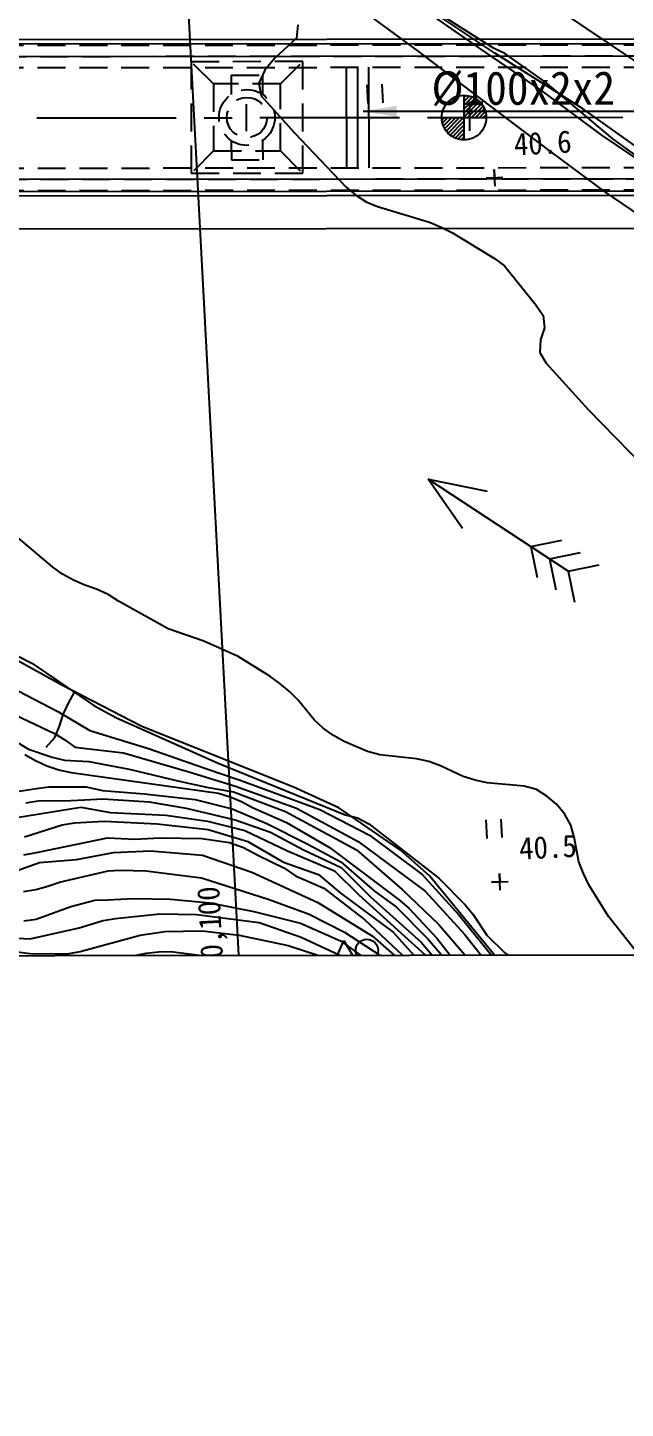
# Model space of a CAD drawing. Header units: millimetres. Extents: x 4198 to 4994, y 1103 to 1810.
# Drawn here: x 4503.1 to 4556.7, y 1363.4 to 1487 of the extents above; entities that cross this region are included whole.
import ezdxf
from ezdxf.enums import TextEntityAlignment as Align
from ezdxf.xclip import XClip

# ---------------------------------------------------------------- set-up
doc = ezdxf.new("R2010")
doc.units = ezdxf.units.MM
doc.header["$LTSCALE"] = 10
doc.header["$MEASUREMENT"] = 0
doc.header["$XCLIPFRAME"] = 2
for name, pattern in [('CENTER', [2, 1.25, -0.25, 0.25, -0.25]), ('DASHED2', [0.375, 0.25, -0.125]), ('HIDDEN', [0.375, 0.25, -0.125])]:
    doc.linetypes.add(name, pattern=pattern)
for name, color, linetype in [('TN-CABL', 4, 'Continuous'), ('TZ-BASE', 253, 'Continuous'), ('TZ-CABL', 4, 'Continuous')]:
    doc.layers.add(name, color=color, linetype=linetype)
doc.layers.add('TX-PAPR', color=2, linetype='Continuous', plot=False)
doc.styles.add('GHS', font='GulimChe.ttf')
doc.styles.add('GUL', font='GulimChe.ttf')
doc.styles.get("Standard").update_dxf_attribs({"font": 'GulimChe.ttf'})
doc.linetypes.add('ZIGZAG', pattern='A,0.0001,-0.2,[131,ltypeshp.shx,S=0.2,R=0,X=-0.2,Y=0],-0.4,[131,ltypeshp.shx,S=0.2,R=180,X=0.2,Y=0],-0.2', length=0.8001)
doc.dimstyles.get("Standard").update_dxf_attribs({"dimtxt": 0.18, "dimasz": 0.18, "dimexe": 0.18, "dimexo": 0.0625, "dimgap": 0.09, "dimtad": 0, "dimtih": 1, "dimtoh": 1, "dimdec": 4, "dimzin": 0, "dimdsep": 46, "dimtxsty": 'Standard', "dimcen": 0.09, "dimadec": 0, "dimazin": 0, "dimtfac": 1, "dimtdec": 4, "dimtofl": 0, "dimtmove": 0, "dimatfit": 3, "dimfxl": 0, "dimtolj": 1, "dimtzin": 0, "dimarcsym": 0})

# ---------------------------------------------------------------- blocks, each defined once
blk = doc.blocks.new('JD-SDGGD6G')
at = {"layer": 'TZ-BASE'}
for p, q in [((227.79, 141.33), (246.38, -208.53)), ((282.42, 0.17, 41.99), (250.92, 21.36, 41.99)), ((249.62, 10.39, 41.36), (255.32, 6.22, 41.36)), ((260.78, 6.51, 41.01), (254.6, 10.84, 41.01)), ((262.23, 5.99, 41.03), (255.62, 10.41, 41.03)), ((262.1, 6.44, 40.99), (257.4, 9.44, 40.99)), ((244.6, 8.54, 39.99), (244.46, 7.33, 39.99)), ((200.08, 7.2), (279.98, 7.28)), ((200.08, 6.8), (279.98, 6.88)), ((244.46, 7.33, 39.99), (242.5, 5.51, 39.99)), ((255.32, 6.22, 41.36), (260.8, 2.02, 41.36)), ((266.41, 2.64, 41.01), (260.78, 6.51, 41.01)), ((263.12, 5.97, 40.99), (262.1, 6.44, 40.99)), ((242.5, 5.51, 39.99), (241.62, 4.47, 39.99)), ((270.08, 1.03, 41.03), (262.23, 5.99, 41.03)), ((266.76, 3.4, 40.99), (263.12, 5.97, 40.99)), ((241.62, 4.47, 39.99), (241.11, 3.3, 39.99)), ((241.11, 3.3, 39.99), (241.3, 2.19, 39.99)), ((250.9, 1.49, 41.35), (250.81, 3.16, 41.35)), ((252.12, 3.21, 41.35), (252.21, 1.56, 41.35)), ((271.82, -1.34, 41.01), (266.41, 2.64, 41.01)), ((272.8, -1.66, 40.99), (266.76, 3.4, 40.99)), ((240, -0.98), (240, 1.42)), ((241.3, 2.19, 39.99), (244.3, -1.13, 39.99)), ((259.46, 2.23), (259.47, -1.77)), ((259.47, 2.03), (259.66, 2.22)), ((259.47, 1.67), (259.96, 2.17)), ((259.47, 1.32), (260.22, 2.08)), ((259.47, 0.97), (260.46, 1.96)), ((259.47, 0.61), (260.67, 1.82)), ((259.47, 0.26), (260.86, 1.66)), ((259.79, 0.23), (261.03, 1.47)), ((260, -0.96), (260, 1.44)), ((260.14, 0.23), (261.18, 1.26)), ((260.8, 2.02, 41.36), (267.29, -2.87, 41.36)), ((257.47, 0.23), (261.47, 0.23)), ((257.48, 0.03), (257.67, 0.23)), ((257.53, -0.27), (258.02, 0.23)), ((257.62, -0.53), (258.37, 0.23)), ((257.73, -0.77), (258.73, 0.23)), ((257.87, -0.98), (259.08, 0.23)), ((258.04, -1.17), (259.44, 0.23)), ((260.5, 0.23), (261.3, 1.03)), ((260.85, 0.23), (261.39, 0.77)), ((261.2, 0.23), (261.45, 0.48)), ((277.59, -4.29, 41.03), (270.08, 1.03, 41.03)), ((244.3, -1.13, 39.99), (248.91, -6, 39.99)), ((258.22, -1.34), (259.47, -0.09)), ((258.43, -1.48), (259.47, -0.45)), ((258.67, -1.61), (259.47, -0.8)), ((258.93, -1.7), (259.47, -1.16)), ((259.22, -1.76), (259.47, -1.51)), ((278.21, -5.67, 41.01), (271.82, -1.34, 41.01)), ((276.45, -4.3, 40.99), (272.8, -1.66, 40.99)), ((267.29, -2.87, 41.36), (272.12, -6.46, 41.36)), ((262.25, -5.9, 40.59), (262.17, -4.41, 40.59)), ((262.17, -4.41, 40.59), (262.21, -5.16, 40.59)), ((248.91, -6, 39.99), (249.77, -6.72, 39.99)), ((261.46, -5.19, 40.59), (262.96, -5.12, 40.59)), ((262.21, -5.16, 40.59), (261.46, -5.19, 40.59)), ((200.09, -6.4), (279.99, -6.32)), ((200.09, -6.8), (279.99, -6.72)), ((249.77, -6.72, 39.99), (250.71, -7.3, 39.99)), ((250.71, -7.3, 39.99), (251.73, -7.74, 39.99)), ((272.12, -6.46, 41.36), (278.8, -10.99, 41.36)), ((251.73, -7.74, 39.99), (256.37, -9.15, 39.99)), ((0.01, -9.93), (699.47, -9.28)), ((256.37, -9.15, 39.99), (257.42, -9.59, 39.99)), ((257.42, -9.59, 39.99), (258.44, -10.09, 39.99)), ((258.44, -10.09, 39.99), (262.2, -12.4, 39.99)), ((262.2, -12.4, 39.99), (263.1, -13.05, 39.99)), ((263.1, -13.05, 39.99), (265.91, -16.55, 39.99)), ((265.91, -16.55, 39.99), (266.55, -17.49, 39.99)), ((266.55, -17.49, 39.99), (266.67, -18.6, 39.99)), ((266.31, -19.66, 39.99), (266.27, -20.8, 39.99)), ((266.67, -18.6, 39.99), (266.31, -19.66, 39.99)), ((266.27, -20.8, 39.99), (266.84, -21.77, 39.99)), ((266.84, -21.77, 39.99), (270.58, -25.92, 39.99)), ((270.58, -25.92, 39.99), (283.9, -39.54, 39.99)), ((256.27, -32.14), (261.55, -33.22)), ((259.35, -36.56), (256.27, -32.14)), ((268.81, -40.38), (256.27, -32.14)), ((222.61, -40.01, 40.99), (219.16, -37.08, 40.99)), ((265.47, -38.18), (268.24, -37.61)), ((265.47, -38.18), (266.04, -40.95)), ((267.14, -39.28), (269.91, -38.71)), ((267.14, -39.28), (267.71, -42.05)), ((223.52, -40.66, 40.99), (222.61, -40.01, 40.99)), ((224.49, -41.2, 40.99), (223.52, -40.66, 40.99)), ((268.81, -40.38), (271.58, -39.81)), ((268.81, -40.38), (269.38, -43.15)), ((225.51, -41.64, 40.99), (224.49, -41.2, 40.99)), ((226.57, -42, 40.99), (225.51, -41.64, 40.99)), ((227.59, -42.47, 40.99), (226.57, -42, 40.99)), ((228.53, -43.08, 40.99), (227.59, -42.47, 40.99)), ((232.98, -45.56, 40.99), (228.53, -43.08, 40.99)), ((202.49, -45.27, 42.99), (222.79, -54.92, 42.99)), ((213.72, -45.03, 40.99), (220.76, -48.61, 40.99)), ((236.16, -46.64, 40.99), (232.98, -45.56, 40.99)), ((223.46, -50.6, 40.99), (216.79, -46.91, 40.99)), ((239.25, -48.02, 40.99), (236.16, -46.64, 40.99)), ((242.07, -49.79, 40.99), (239.25, -48.02, 40.99)), ((220.76, -48.61, 40.99), (226.32, -52.4, 40.99)), ((218.1, -50.34, 41.99), (223.1, -52.94, 41.99)), ((230.61, -54.29, 40.99), (223.46, -50.6, 40.99)), ((242.97, -50.44, 40.99), (242.07, -49.79, 40.99)), ((243.83, -51.16, 40.99), (242.97, -50.44, 40.99)), ((224.04, -52.19, 44.99), (224.59, -51.22, 44.99)), ((244.62, -51.95, 40.99), (243.83, -51.16, 40.99)), ((214.79, -52.89, 43.99), (220.47, -56.33, 43.99)), ((223.1, -52.94, 41.99), (225.96, -54.64, 41.99)), ((223.57, -53.21, 44.99), (224.04, -52.19, 44.99)), ((226.32, -52.4, 40.99), (228.28, -53.49, 40.99)), ((246.04, -53.69, 40.99), (244.62, -51.95, 40.99)), ((222.82, -55.29, 44.99), (223.25, -54.27, 44.99)), ((223.25, -54.27, 44.99), (223.57, -53.21, 44.99)), ((228.28, -53.49, 40.99), (237.44, -57.57, 40.99)), ((244.15, -59.71, 40.99), (230.61, -54.29, 40.99)), ((246.87, -54.45, 40.99), (246.04, -53.69, 40.99)), ((222.06, -56.15, 44.99), (222.82, -55.29, 44.99)), ((222.79, -54.92, 42.99), (223.73, -55.5, 42.99)), ((223.73, -55.5, 42.99), (224.63, -56.15, 42.99)), ((225.96, -54.64, 41.99), (231.22, -56.27, 41.99)), ((247.77, -55.1, 40.99), (246.87, -54.45, 40.99)), ((248.75, -55.64, 40.99), (247.77, -55.1, 40.99)), ((220.13, -56.8, 44.99), (221.1, -57.34, 44.99)), ((220.47, -56.33, 43.99), (222.58, -57.05, 43.99)), ((224.63, -56.15, 42.99), (228.97, -56.64, 42.99)), ((228.97, -56.64, 42.99), (234.83, -58.34, 42.99)), ((231.22, -56.27, 41.99), (236.26, -58.01, 41.99)), ((250.82, -56.54, 40.99), (248.75, -55.64, 40.99)), ((251.92, -56.83, 40.99), (250.82, -56.54, 40.99)), ((255.22, -57.18, 40.99), (251.92, -56.83, 40.99)), ((221.1, -57.34, 44.99), (222.12, -57.81, 44.99)), ((222.12, -57.81, 44.99), (223.18, -58.17, 44.99)), ((222.58, -57.05, 43.99), (223.68, -57.3, 43.99)), ((223.68, -57.3, 43.99), (225.88, -57.43, 43.99)), ((225.88, -57.43, 43.99), (229.47, -58.12, 43.99)), ((236.26, -58.01, 41.99), (239.41, -59.1, 41.99)), ((237.44, -57.57, 40.99), (248.83, -62.19, 40.99)), ((256.32, -57.43, 40.99), (255.22, -57.18, 40.99)), ((257.37, -57.83, 40.99), (256.32, -57.43, 40.99)), ((259.41, -58.77, 40.99), (257.37, -57.83, 40.99)), ((699.47, -58.63), (0.09, -95.79)), ((223.18, -58.17, 44.99), (224.28, -58.42, 44.99)), ((224.28, -58.42, 44.99), (237.47, -60.26, 44.99)), ((229.47, -58.12, 43.99), (233.85, -59.15, 43.99)), ((233.85, -59.15, 43.99), (236.56, -59.76, 43.99)), ((234.83, -58.34, 42.99), (239.02, -59.63, 42.99)), ((239.41, -59.1, 41.99), (246.55, -61.74, 41.99)), ((260.47, -59.09, 40.99), (259.41, -58.77, 40.99)), ((261.56, -59.34, 40.99), (260.47, -59.09, 40.99)), ((264.87, -59.65, 40.99), (261.56, -59.34, 40.99)), ((218.86, -60.2, 45.99), (221.18, -59.84, 45.99)), ((221.18, -59.84, 45.99), (222.29, -59.69, 45.99)), ((222.29, -59.69, 45.99), (225.64, -59.71, 45.99)), ((225.64, -59.71, 45.99), (227.09, -60.01, 45.99)), ((227.09, -60.01, 45.99), (230.82, -60.31, 45.99)), ((230.82, -60.31, 45.99), (235.38, -60.83, 45.99)), ((236.56, -59.76, 43.99), (238.84, -60.14, 43.99)), ((237.47, -60.26, 44.99), (238.53, -60.58, 44.99)), ((238.53, -60.58, 44.99), (239.55, -61.01, 44.99)), ((238.84, -60.14, 43.99), (243.47, -61.91, 43.99)), ((239.02, -59.63, 42.99), (244.48, -61.6, 42.99)), ((248.25, -61.59, 40.99), (244.15, -59.71, 40.99)), ((265.96, -59.94, 40.99), (264.87, -59.65, 40.99)), ((266.9, -60.52, 40.99), (265.96, -59.94, 40.99)), ((267.77, -61.24, 40.99), (266.9, -60.52, 40.99)), ((218.49, -62.6, 47.99), (225.15, -61.53, 47.99)), ((220.23, -61.14, 46.99), (221.33, -60.95, 46.99)), ((221.33, -60.95, 46.99), (224.26, -60.91, 46.99)), ((224.26, -60.91, 46.99), (225.49, -60.85, 46.99)), ((225.15, -61.53, 47.99), (227.82, -61.98, 47.99)), ((225.49, -60.85, 46.99), (227.13, -60.76, 46.99)), ((227.13, -60.76, 46.99), (231.27, -61.05, 46.99)), ((231.27, -61.05, 46.99), (234.6, -61.62, 46.99)), ((234.6, -61.62, 46.99), (238.98, -62.65, 46.99)), ((235.38, -60.83, 45.99), (238.72, -61.66, 45.99)), ((238.72, -61.66, 45.99), (241.88, -63, 45.99)), ((239.55, -61.01, 44.99), (240.53, -61.56, 44.99)), ((240.53, -61.56, 44.99), (243.58, -62.89, 44.99)), ((244.48, -61.6, 42.99), (250, -64.58, 42.99)), ((246.55, -61.74, 41.99), (251, -64.02, 41.99)), ((253.78, -65.38, 40.99), (248.25, -61.59, 40.99)), ((268.48, -62.11, 40.99), (267.77, -61.24, 40.99)), ((223.48, -63.11, 48.99), (224.59, -62.92, 48.99)), ((224.59, -62.92, 48.99), (227.24, -62.77, 48.99)), ((227.24, -62.77, 48.99), (231.99, -63.02, 48.99)), ((227.82, -61.98, 47.99), (232.77, -62.22, 47.99)), ((231.99, -63.02, 48.99), (236.55, -63.53, 48.99)), ((232.77, -62.22, 47.99), (236.51, -62.78, 47.99)), ((236.51, -62.78, 47.99), (239.85, -63.61, 47.99)), ((238.98, -62.65, 46.99), (242.13, -63.74, 46.99)), ((241.88, -63, 45.99), (245.48, -64.82, 45.99)), ((243.47, -61.91, 43.99), (249.83, -65.34, 43.99)), ((243.58, -62.89, 44.99), (247.42, -65.13, 44.99)), ((248.83, -62.19, 40.99), (249.92, -62.48, 40.99)), ((249.92, -62.48, 40.99), (250.94, -63.02, 40.99)), ((250.94, -63.02, 40.99), (257.21, -67.87, 40.99)), ((261.55, -64.31, 41.35), (261.46, -62.64, 41.35)), ((262.77, -62.59, 41.35), (262.86, -64.24, 41.35)), ((269.04, -63.12, 40.99), (268.48, -62.11, 40.99)), ((220.1, -64.16, 48.99), (223.48, -63.11, 48.99)), ((221.17, -65.58, 49.99), (227.53, -64.26, 49.99)), ((227.53, -64.26, 49.99), (230, -64.38, 49.99)), ((230, -64.38, 49.99), (232.26, -64.26, 49.99)), ((232.26, -64.26, 49.99), (235.98, -64.32, 49.99)), ((236.55, -63.53, 48.99), (240.11, -64.6, 48.99)), ((239.85, -63.61, 47.99), (243.66, -65.42, 47.99)), ((242.13, -63.74, 46.99), (245.1, -65.34, 46.99)), ((251, -64.02, 41.99), (255.72, -67.55, 41.99)), ((269.34, -64.19, 40.99), (269.04, -63.12, 40.99)), ((269.76, -66.41, 40.99), (269.34, -64.19, 40.99)), ((228.09, -65.59, 50.99), (231.4, -65.42, 50.99)), ((231.4, -65.42, 50.99), (236.06, -65.82, 50.99)), ((235.98, -64.32, 49.99), (238.47, -64.69, 49.99)), ((238.47, -64.69, 49.99), (239.73, -65.13, 49.99)), ((239.73, -65.13, 49.99), (241, -65.81, 49.99)), ((240.11, -64.6, 48.99), (243.3, -66.45, 48.99)), ((243.66, -65.42, 47.99), (247.87, -67.21, 47.99)), ((245.1, -65.34, 46.99), (248.48, -66.93, 46.99)), ((245.48, -64.82, 45.99), (248.45, -66.42, 45.99)), ((247.42, -65.13, 44.99), (253.69, -69.83, 44.99)), ((249.83, -65.34, 43.99), (253.94, -68.9, 43.99)), ((250, -64.58, 42.99), (256, -69.04, 42.99)), ((256.37, -67.66, 40.99), (253.78, -65.38, 40.99)), ((219.36, -67.23, 50.99), (221.44, -66.47, 50.99)), ((220.06, -65.77, 49.99), (221.17, -65.58, 49.99)), ((221.44, -66.47, 50.99), (224.76, -66.2, 50.99)), ((224.76, -66.2, 50.99), (228.09, -65.59, 50.99)), ((236.06, -65.82, 50.99), (240.46, -67.35, 50.99)), ((241, -65.81, 49.99), (243.33, -66.95, 49.99)), ((243.3, -66.45, 48.99), (246.45, -67.54, 48.99)), ((248.45, -66.42, 45.99), (251.47, -69.03, 45.99)), ((270.17, -67.46, 40.99), (269.76, -66.41, 40.99)), ((223.23, -68.22, 51.99), (227.6, -67.23, 51.99)), ((227.6, -67.23, 51.99), (228.71, -67.15, 51.99)), ((228.71, -67.15, 51.99), (230.99, -67.22, 51.99)), ((230.99, -67.22, 51.99), (235.96, -67.84, 51.99)), ((235.96, -67.84, 51.99), (242.03, -69.78, 51.99)), ((240.46, -67.35, 50.99), (246.38, -70.06, 50.99)), ((243.33, -66.95, 49.99), (244.39, -67.65, 49.99)), ((244.39, -67.65, 49.99), (246.93, -68.77, 49.99)), ((246.45, -67.54, 48.99), (248.39, -69.19, 48.99)), ((247.87, -67.21, 47.99), (250.05, -69.36, 47.99)), ((248.48, -66.93, 46.99), (251.09, -69.55, 46.99)), ((255.72, -67.55, 41.99), (259, -71.15, 41.99)), ((267.83, -81.63, 40.99), (256.37, -67.66, 40.99)), ((257.21, -67.87, 40.99), (259.57, -70.25, 40.99)), ((262.72, -68.95, 40.44), (262.64, -67.46, 40.44)), ((262.64, -67.46, 40.44), (262.68, -68.2, 40.44)), ((270.66, -68.46, 40.99), (270.17, -67.46, 40.99)), ((220.01, -69.08, 51.99), (221.11, -68.89, 51.99)), ((221.11, -68.89, 51.99), (222.19, -68.59, 51.99)), ((222.19, -68.59, 51.99), (223.23, -68.22, 51.99)), ((246.93, -68.77, 49.99), (250.58, -71.59, 49.99)), ((248.39, -69.19, 48.99), (253.12, -72.72, 48.99)), ((251.47, -69.03, 45.99), (253.41, -70.44, 45.99)), ((253.94, -68.9, 43.99), (257.19, -72, 43.99)), ((256, -69.04, 42.99), (259.51, -72.88, 42.99)), ((261.93, -68.24, 40.44), (263.43, -68.16, 40.44)), ((262.68, -68.2, 40.44), (261.93, -68.24, 40.44)), ((272.42, -71.31, 40.99), (270.66, -68.46, 40.99)), ((221.15, -71.54, 52.99), (224.27, -70.42, 52.99)), ((224.27, -70.42, 52.99), (226.42, -69.85, 52.99)), ((226.42, -69.85, 52.99), (227.53, -69.81, 52.99)), ((227.53, -69.81, 52.99), (229.88, -69.68, 52.99)), ((229.88, -69.68, 52.99), (233.18, -69.76, 52.99)), ((233.18, -69.76, 52.99), (236.7, -70.07, 52.99)), ((236.7, -70.07, 52.99), (240.66, -70.87, 52.99)), ((242.03, -69.78, 51.99), (245.61, -71.1, 51.99)), ((246.38, -70.06, 50.99), (251.27, -73.07, 50.99)), ((250.05, -69.36, 47.99), (256.34, -75.06, 47.99)), ((251.09, -69.55, 46.99), (255.64, -73.59, 46.99)), ((253.41, -70.44, 45.99), (256.24, -73.31, 45.99)), ((253.69, -69.83, 44.99), (254.55, -70.59, 44.99)), ((259.57, -70.25, 40.99), (260.28, -71.12, 40.99)), ((220.04, -71.7, 52.99), (221.15, -71.54, 52.99)), ((224.99, -72.31, 53.99), (227.15, -71.67, 53.99)), ((227.15, -71.67, 53.99), (228.26, -71.48, 53.99)), ((228.26, -71.48, 53.99), (232.22, -71.06, 53.99)), ((232.22, -71.06, 53.99), (235.52, -71.14, 53.99)), ((235.52, -71.14, 53.99), (241.12, -71.85, 53.99)), ((240.66, -70.87, 52.99), (244.83, -71.9, 52.99)), ((245.61, -71.1, 51.99), (248.78, -72.7, 51.99)), ((250.58, -71.59, 49.99), (258.05, -78.6, 49.99)), ((254.55, -70.59, 44.99), (257.05, -73.26, 44.99)), ((259, -71.15, 41.99), (262.53, -75.49, 41.99)), ((260.28, -71.12, 40.99), (261.52, -72.99, 40.99)), ((275.9, -75.71, 40.99), (272.42, -71.31, 40.99)), ((220.62, -73.3, 53.99), (224.99, -72.31, 53.99)), ((230.46, -72.98, 54.99), (232.68, -72.64, 54.99)), ((232.68, -72.64, 54.99), (236.03, -72.58, 54.99)), ((236.03, -72.58, 54.99), (239.33, -72.97, 54.99)), ((241.12, -71.85, 53.99), (244.9, -73.16, 53.99)), ((244.83, -71.9, 52.99), (248.42, -73.47, 52.99)), ((248.78, -72.7, 51.99), (253.05, -75.49, 51.99)), ((253.12, -72.72, 48.99), (257.72, -77.75, 48.99)), ((257.19, -72, 43.99), (261.14, -76.57, 43.99)), ((259.51, -72.88, 42.99), (262.81, -76.98, 42.99)), ((219.48, -73.26, 53.99), (220.62, -73.3, 53.99)), ((225.08, -74.45, 54.99), (230.46, -72.98, 54.99)), ((239.33, -72.97, 54.99), (243.72, -73.9, 54.99)), ((243.72, -73.9, 54.99), (246.89, -74.94, 54.99)), ((244.9, -73.16, 53.99), (248.28, -74.74, 53.99)), ((247.83, -75.5, 52.69), (248.72, -73.45, 52.69)), ((248.42, -73.47, 52.99), (252.28, -76.28, 52.99)), ((248.72, -73.45, 52.69), (249.83, -75.4, 52.69)), ((251.27, -73.07, 50.99), (254.52, -75.92, 50.99)), ((255.64, -73.59, 46.99), (259.83, -78.65, 46.99)), ((256.24, -73.31, 45.99), (259.75, -77.4, 45.99)), ((257.05, -73.26, 44.99), (261.47, -78.82, 44.99)), ((261.52, -72.99, 40.99), (263.13, -74.55, 40.99)), ((219.49, -74.48, 54.99), (220.59, -74.62, 54.99)), ((220.59, -74.62, 54.99), (223.97, -74.64, 54.99)), ((223.97, -74.64, 54.99), (225.08, -74.45, 54.99)), ((229.89, -74.8, 55.99), (231, -74.58, 55.99)), ((231, -74.58, 55.99), (232.11, -74.46, 55.99)), ((232.11, -74.46, 55.99), (233.21, -74.45, 55.99)), ((233.21, -74.45, 55.99), (237.62, -74.98, 55.99)), ((248.28, -74.74, 53.99), (251.27, -76.59, 53.99)), ((263.13, -74.55, 40.99), (264.03, -75.2, 40.99))]:
    blk.add_line(p, q, dxfattribs=at)
at = {"layer": 'TZ-BASE', "linetype": 'DASHED2'}
for p, q in [((245.03, 5.24), (235.03, 5.23)), ((235.03, 5.23), (235.04, -4.76)), ((237.03, 3.24), (235.03, 5.23)), ((243.03, 3.24), (245.03, 5.24)), ((245.04, -4.76), (245.03, 5.24)), ((238.63, 4.04), (238.63, 2.31)), ((238.63, 4.04), (241.43, 4.04)), ((241.43, 4.04), (241.43, 2.31)), ((243.03, 3.24), (237.03, 3.24)), ((237.03, 3.24), (237.04, -2.76)), ((243.04, -2.76), (243.03, 3.24)), ((238.63, -1.83), (238.64, -3.56)), ((241.43, -1.83), (241.44, -3.56)), ((237.04, -2.76), (235.04, -4.76)), ((237.04, -2.76), (243.04, -2.76)), ((238.64, -3.56), (241.44, -3.56)), ((243.04, -2.76), (245.04, -4.76)), ((235.04, -4.76), (245.04, -4.76))]:
    blk.add_line(p, q, dxfattribs=at)
at = {"layer": 'TZ-BASE', "linetype": 'CENTER'}
blk.add_lwpolyline([(0, 0), (101.2, 0.09), (301.2, 0.28), (501.2, 0.46), (700, 0.64)], dxfattribs=at)
at = {"layer": 'TZ-BASE', "linetype": 'DASHED2'}
for radius in [2.5, 1.8]:
    blk.add_circle((240.03, 0.24), radius, dxfattribs=at)
at = {"layer": 'TZ-BASE'}
for centre, radius in [((259.47, 0.23), 2), ((250.77, -74.34, 52.69), 1)]:
    blk.add_circle(centre, radius, dxfattribs=at)
at = {"layer": 'TZ-BASE', "style": 'GUL'}
for s, p in [('40.6', (263.99, -3.17, 45.23)), ('40.5', (264.46, -66.22, 50.12))]:
    blk.add_text(s, height=2, rotation=3.042, dxfattribs=at).set_placement(p)
at = {"layer": 'TZ-BASE', "style": 'GHS'}
blk.add_text('E 180,100', height=2, rotation=93.042, dxfattribs=at).set_placement((237.54, -68.56), align=Align.RIGHT)
blk = doc.blocks.new('JD-FHFH7GJ')
at = {"layer": 'TZ-BASE'}
blk.add_text('Ø100x2x2', height=3, rotation=0.0518, dxfattribs=at).set_placement((264.71, 77.87), align=Align.MIDDLE)
blk.add_leader([(250.36, 75.79), (275.02, 75.79)], dimstyle='Standard', override={"dimtxt": 3, "dimasz": 3, "dimexe": 2, "dimexo": 3, "dimgap": 1, "dimtad": 0, "dimtih": 0, "dimcen": 1, "dimaunit": 1, "dimadec": 8, "dimtix": 1, "dimtofl": 1, "dimtmove": 2, "dimtvp": 2}, dxfattribs=at)

msp = doc.modelspace()

# ---------------------------------------------------------------- linework, layer by layer
at = {"layer": 'TN-CABL', "linetype": 'ZIGZAG', "ltscale": 0.5}
for points in [[(4466.77, 1484.39), (4684.57, 1484.59)], [(4466.78, 1473.39), (4684.58, 1473.59)]]:
    msp.add_lwpolyline(points, dxfattribs=at)
at = {"layer": 'TX-PAPR'}
msp.add_lwpolyline([(4982.67, 1554.36), (4282.67, 1553.72), (4282.81, 1403.72), (4982.81, 1404.36)], close=True, dxfattribs=at)
at = {"layer": 'TZ-CABL', "linetype": 'HIDDEN'}
for points in [[(4466.52, 1485.39), (4684.83, 1485.59)], [(4466.77, 1484.39), (4684.57, 1484.59)], [(4466.52, 1483.39), (4684.83, 1483.59)], [(4466.53, 1474.39), (4684.84, 1474.59)], [(4466.53, 1472.39), (4684.84, 1472.59)], [(4466.78, 1473.39), (4684.58, 1473.59)]]:
    msp.add_lwpolyline(points, dxfattribs=at)
at = {"layer": 'TZ-CABL'}
for points in [[(4531.67, 1483.45), (4531.68, 1474.45)], [(4533.67, 1483.45), (4533.68, 1474.45)]]:
    msp.add_lwpolyline(points, dxfattribs=at)
at = {"layer": 'TZ-CABL', "linetype": 'ZIGZAG', "ltscale": 0.5}
msp.add_lwpolyline([(4532.67, 1483.45), (4532.68, 1474.45)], dxfattribs=at)

# ---------------------------------------------------------------- block references
at = {"layer": 'TZ-BASE'}
ref = msp.add_blockref('JD-SDGGD6G', (4282.74, 1478.72), dxfattribs=at)
XClip(ref).set_block_clipping_path([(699.9307819956, 75.6432443597), (-0.0689224287, 74.9999683641), (0.0689224287, -74.9999683641), (700.0686268546, -74.356692303)])
msp.add_blockref('JD-FHFH7GJ', (4282.81, 1403.72), dxfattribs=at)

doc.saveas('drawing.dxf')
